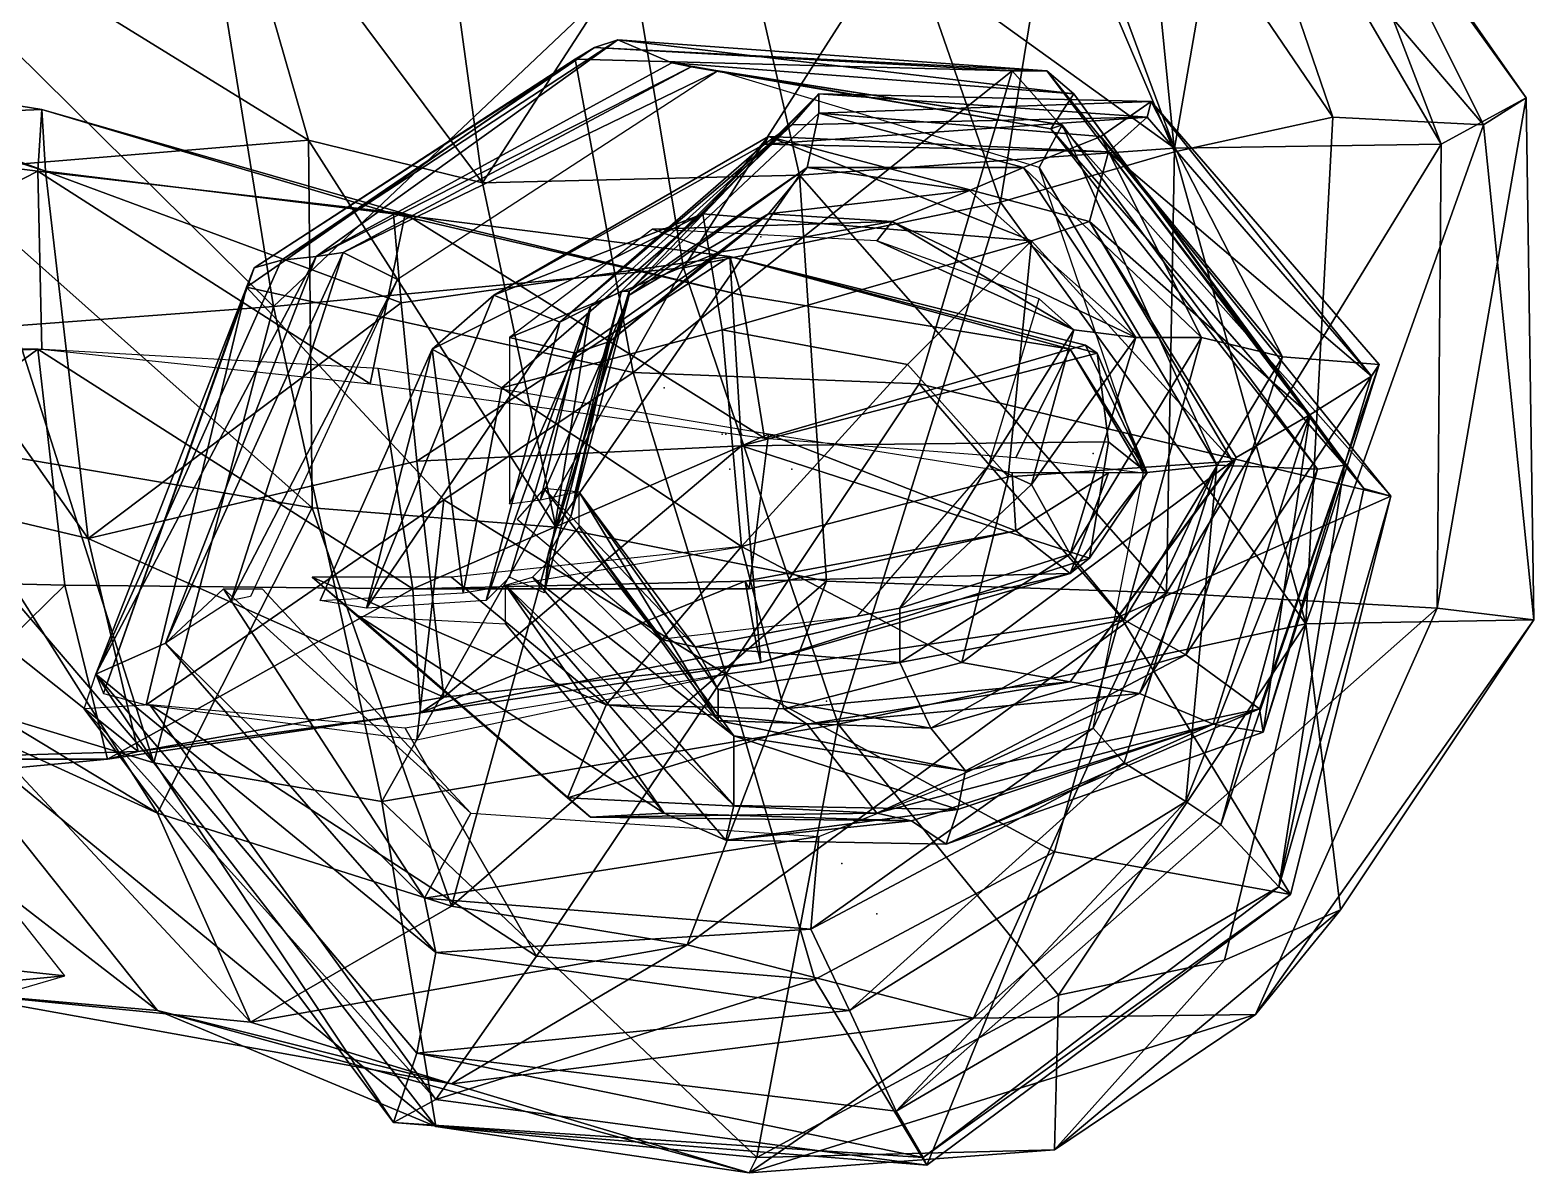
# Model space of a CAD drawing. Extents: x 4.9 to 9.1, y -6.1 to 13.5.
# Drawn here: x 7.938 to 8.587, y 9.455 to 9.948 of the extents above; entities that cross this region are included whole.
import ezdxf

# ---------------------------------------------------------------- set-up
doc = ezdxf.new("R2010")
doc.units = 0
doc.layers.get('0').update_dxf_attribs({"linetype": 'CONTINUOUS'})

msp = doc.modelspace()

# ---------------------------------------------------------------- linework, layer by layer
at = {"color": 0}
for p in [(8.25344, 9.85862, -2.50333), (8.21178, 9.79362, -1.12), (8.21178, 9.79362, -1.12), (8.23678, 9.77362, -3.86167), (8.23678, 9.77362, -3.86167), (8.23844, 9.77362, -4.085), (8.24511, 9.77362, -3.84667), (8.24511, 9.77362, -3.84667), (8.39678, 9.76528, -4.085), (8.24011, 9.75862, -2.51167), (8.24011, 9.75862, -2.51167), (8.26678, 9.75862, -2.49667), (8.26678, 9.75862, -2.49667), (8.28178, 9.65862, -2.48833), (8.28844, 9.58862, -2.49333), (8.30344, 9.56695, -1.31667)]:
    msp.add_point(p, dxfattribs=at)
for points in [[(8.23511, 10.03862, -0.75667), (8.43178, 9.89695, -0.81), (8.37511, 10.05028, -0.88333)], [(8.45844, 10.05028, -0.99667), (8.37511, 10.05028, -0.88333), (8.43178, 9.89695, -0.81)], [(8.43178, 9.89695, -0.81), (8.54678, 9.89862, -0.92333), (8.45844, 10.05028, -0.99667)], [(8.48844, 10.05028, -1.04667), (8.45844, 10.05028, -0.99667), (8.54678, 9.89862, -0.92333)], [(8.54678, 9.89862, -0.92333), (8.58344, 9.91862, -1.025), (8.48844, 10.05028, -1.04667)], [(8.49844, 10.04028, -1.14667), (8.48844, 10.05028, -1.04667), (8.58344, 9.91862, -1.025)], [(8.02011, 10.03362, -0.51667), (8.13344, 9.88195, -0.625), (8.11178, 10.04028, -0.64167)], [(8.23511, 10.03862, -0.75667), (8.11178, 10.04028, -0.64167), (8.13344, 9.88195, -0.625)], [(8.13344, 9.88195, -0.625), (8.27011, 9.88528, -0.71), (8.23511, 10.03862, -0.75667)], [(8.43178, 9.89695, -0.81), (8.23511, 10.03862, -0.75667), (8.27011, 9.88528, -0.71)], [(8.45844, 10.03195, -1.22667), (8.49844, 10.04028, -1.14667), (8.56511, 9.90695, -1.18)], [(8.58344, 9.91862, -1.025), (8.56511, 9.90695, -1.18), (8.49844, 10.04028, -1.14667)], [(7.86678, 10.01862, -0.39667), (8.05844, 9.90028, -0.495), (8.02011, 10.03362, -0.51667)], [(8.13344, 9.88195, -0.625), (8.02011, 10.03362, -0.51667), (8.05844, 9.90028, -0.495)], [(8.41844, 10.03028, -1.26), (8.43178, 9.89528, -1.31333), (8.38011, 10.01695, -1.29167)], [(8.41844, 10.03028, -1.26), (8.45844, 10.03195, -1.22667), (8.50011, 9.91028, -1.265)], [(8.41844, 10.03028, -1.26), (8.50011, 9.91028, -1.265), (8.43178, 9.89528, -1.31333)], [(8.56511, 9.90695, -1.18), (8.50011, 9.91028, -1.265), (8.45844, 10.03195, -1.22667)], [(8.05844, 9.90028, -0.495), (7.86678, 10.01862, -0.39667), (7.89678, 9.88695, -0.365)], [(8.38011, 10.01695, -1.29167), (8.35678, 9.87362, -1.36833), (8.31511, 9.99362, -1.32833)], [(8.35678, 9.87362, -1.36833), (8.38011, 10.01695, -1.29167), (8.43178, 9.89528, -1.31333)], [(8.31511, 9.99362, -1.32833), (8.22011, 9.84528, -1.39167), (8.19844, 9.97528, -1.40667)], [(8.22011, 9.84528, -1.39167), (8.31511, 9.99362, -1.32833), (8.35678, 9.87362, -1.36833)], [(8.19844, 9.97528, -1.40667), (8.04344, 9.82862, -1.35167), (8.02344, 9.95195, -1.365)], [(8.04344, 9.82862, -1.35167), (8.19844, 9.97528, -1.40667), (8.22011, 9.84528, -1.39167)], [(8.04344, 9.82862, -1.35167), (7.93178, 9.82028, -1.24333), (7.91844, 9.95195, -1.255)], [(7.91844, 9.95195, -1.255), (8.02344, 9.95195, -1.365), (8.04344, 9.82862, -1.35167)], [(8.17344, 9.93528, -1.45667), (8.18178, 9.94028, -1.65667), (8.03511, 9.84528, -1.59667)], [(8.04678, 9.84862, -1.80667), (8.03511, 9.84528, -1.59667), (8.18178, 9.94028, -1.65667)], [(8.18178, 9.94028, -1.65667), (8.19178, 9.94362, -1.83667), (8.04678, 9.84862, -1.80667)], [(8.06178, 9.85028, -2.055), (8.04678, 9.84862, -1.80667), (8.19178, 9.94362, -1.83667)], [(8.19178, 9.94362, -1.83667), (8.21511, 9.93362, -2.05333), (8.06178, 9.85028, -2.055)], [(8.18178, 9.94028, -1.65667), (8.17344, 9.93528, -1.45667), (8.36178, 9.93028, -1.46833)], [(8.19178, 9.94362, -1.83667), (8.18178, 9.94028, -1.65667), (8.37678, 9.93028, -1.65167)], [(8.36178, 9.93028, -1.46833), (8.37678, 9.93028, -1.65167), (8.18178, 9.94028, -1.65667)], [(8.37678, 9.93028, -1.65167), (8.38844, 9.92028, -1.83333), (8.19178, 9.94362, -1.83667)], [(8.21511, 9.93362, -2.05333), (8.19178, 9.94362, -1.83667), (8.38844, 9.92028, -1.83333)], [(7.94344, 9.91362, -4.04333), (7.81844, 9.93362, -4.07833), (7.78178, 9.90695, -4.01667)], [(7.81844, 9.93362, -4.07833), (7.94344, 9.91362, -4.04333), (7.94511, 9.88695, -4.09167)], [(7.94511, 9.88695, -4.09167), (7.82511, 9.92528, -4.11667), (7.81844, 9.93362, -4.07833)], [(8.19844, 9.80028, -1.525), (8.17344, 9.93528, -1.45667), (8.03178, 9.83695, -1.37833)], [(8.03511, 9.84528, -1.59667), (8.03178, 9.83695, -1.37833), (8.17344, 9.93528, -1.45667)], [(8.22344, 9.93195, -2.255), (8.06178, 9.85028, -2.055), (8.21511, 9.93362, -2.05333)], [(8.19844, 9.80028, -1.525), (8.36178, 9.93028, -1.46833), (8.17344, 9.93528, -1.45667)], [(8.38844, 9.92028, -1.83333), (8.37844, 9.90528, -2.00667), (8.21511, 9.93362, -2.05333)], [(8.22344, 9.93195, -2.255), (8.21511, 9.93362, -2.05333), (8.37844, 9.90528, -2.00667)], [(8.06178, 9.85028, -2.055), (8.22344, 9.93195, -2.255), (8.07344, 9.85195, -2.25667)], [(8.23511, 9.93028, -2.50333), (8.07344, 9.85195, -2.25667), (8.22344, 9.93195, -2.255)], [(8.07344, 9.85195, -2.25667), (8.23511, 9.93028, -2.50333), (8.09678, 9.84028, -2.47)], [(8.36178, 9.93028, -1.46833), (8.19844, 9.80028, -1.525), (8.32178, 9.79528, -1.53)], [(8.37844, 9.90528, -2.00667), (8.38344, 9.90695, -2.18167), (8.22344, 9.93195, -2.255)], [(8.23511, 9.93028, -2.50333), (8.22344, 9.93195, -2.255), (8.38344, 9.90695, -2.18167)], [(8.38344, 9.90695, -2.18167), (8.37344, 9.88862, -2.28333), (8.23511, 9.93028, -2.50333)], [(8.32178, 9.79528, -1.53), (8.52511, 9.74695, -1.39667), (8.36178, 9.93028, -1.46833)], [(8.37678, 9.93028, -1.65167), (8.36178, 9.93028, -1.46833), (8.52511, 9.74695, -1.39667)], [(8.52511, 9.74695, -1.39667), (8.51344, 9.75028, -1.63), (8.37678, 9.93028, -1.65167)], [(8.38844, 9.92028, -1.83333), (8.37678, 9.93028, -1.65167), (8.51344, 9.75028, -1.63)], [(7.82511, 9.92528, -4.11667), (7.94511, 9.88695, -4.09167), (7.96344, 9.72862, -4.105)], [(7.96344, 9.72862, -4.105), (7.83011, 9.76028, -4.14), (7.82511, 9.92528, -4.11667)], [(8.26678, 9.90695, -2.92667), (8.27844, 9.92028, -3.08333), (8.19344, 9.83528, -3.09667)], [(8.19678, 9.83528, -3.25), (8.19344, 9.83528, -3.09667), (8.27844, 9.92028, -3.08333)], [(8.27844, 9.92028, -3.08333), (8.27844, 9.91195, -3.255), (8.19678, 9.83528, -3.25)], [(8.27844, 9.92028, -3.08333), (8.26678, 9.90695, -2.92667), (8.42011, 9.91028, -2.92667)], [(8.42011, 9.91028, -2.92667), (8.42178, 9.91695, -3.09167), (8.27844, 9.92028, -3.08333)], [(8.27844, 9.91195, -3.255), (8.27844, 9.92028, -3.08333), (8.42178, 9.91695, -3.09167)], [(8.37844, 9.90528, -2.00667), (8.38844, 9.92028, -1.83333), (8.50511, 9.76028, -1.78333)], [(8.51344, 9.75028, -1.63), (8.50511, 9.76028, -1.78333), (8.38844, 9.92028, -1.83333)], [(7.78178, 9.90695, -4.01667), (7.94178, 9.88695, -3.96333), (7.94344, 9.91362, -4.04333)], [(8.10011, 9.86862, -3.885), (7.94344, 9.91362, -4.04333), (7.94178, 9.88695, -3.96333)], [(7.94344, 9.91362, -4.04333), (8.10011, 9.86862, -3.885), (8.09511, 9.86862, -4.005)], [(8.09511, 9.86862, -4.005), (7.94511, 9.88695, -4.09167), (7.94344, 9.91362, -4.04333)], [(8.42178, 9.91695, -3.09167), (8.40011, 9.90195, -3.25333), (8.27844, 9.91195, -3.255)], [(8.42178, 9.91695, -3.09167), (8.47844, 9.80695, -3.27333), (8.40011, 9.90195, -3.25333)], [(8.42178, 9.91695, -3.09167), (8.42011, 9.91028, -2.92667), (8.51678, 9.79862, -2.90667)], [(8.51678, 9.79862, -2.90667), (8.52011, 9.80362, -3.09833), (8.42178, 9.91695, -3.09167)], [(8.47844, 9.80695, -3.27333), (8.42178, 9.91695, -3.09167), (8.52011, 9.80362, -3.09833)], [(8.58344, 9.91862, -1.025), (8.54678, 9.89862, -0.92333), (8.54511, 9.69862, -0.94333)], [(8.54511, 9.69862, -0.94333), (8.58678, 9.69362, -1.06167), (8.58344, 9.91862, -1.025)], [(8.56511, 9.90695, -1.18), (8.58344, 9.91862, -1.025), (8.58678, 9.69362, -1.06167)], [(7.94178, 9.88695, -3.96333), (7.78178, 9.90695, -4.01667), (7.78178, 9.80528, -4.02333)], [(8.26678, 9.90695, -2.92667), (8.16678, 9.82195, -2.755), (8.25511, 9.89862, -2.76)], [(8.16678, 9.82195, -2.755), (8.26678, 9.90695, -2.92667), (8.18011, 9.82862, -2.92167)], [(8.19344, 9.83528, -3.09667), (8.18011, 9.82862, -2.92167), (8.26678, 9.90695, -2.92667)], [(8.27344, 9.88862, -3.425), (8.19678, 9.83528, -3.25), (8.27844, 9.91195, -3.255)], [(8.42011, 9.91028, -2.92667), (8.25511, 9.89862, -2.76), (8.40344, 9.89528, -2.76)], [(8.25511, 9.89862, -2.76), (8.42011, 9.91028, -2.92667), (8.26678, 9.90695, -2.92667)], [(8.27844, 9.91195, -3.255), (8.36678, 9.88862, -3.42833), (8.27344, 9.88862, -3.425)], [(8.36678, 9.88862, -3.42833), (8.27844, 9.91195, -3.255), (8.40011, 9.90195, -3.25333)], [(8.37344, 9.88862, -2.28333), (8.38344, 9.90695, -2.18167), (8.45011, 9.76028, -2.145)], [(8.38344, 9.90695, -2.18167), (8.37844, 9.90528, -2.00667), (8.49344, 9.75862, -1.98)], [(8.49344, 9.75862, -1.98), (8.45011, 9.76028, -2.145), (8.38344, 9.90695, -2.18167)], [(8.40344, 9.89528, -2.76), (8.51678, 9.79862, -2.90667), (8.42011, 9.91028, -2.92667)], [(8.48844, 9.69195, -1.28167), (8.43178, 9.89528, -1.31333), (8.50011, 9.91028, -1.265)], [(8.50011, 9.91028, -1.265), (8.56511, 9.90695, -1.18), (8.48844, 9.69195, -1.28167)], [(8.58678, 9.69362, -1.06167), (8.48844, 9.69195, -1.28167), (8.56511, 9.90695, -1.18)], [(7.89678, 9.88695, -0.365), (8.06011, 9.74195, -0.49167), (8.05844, 9.90028, -0.495)], [(8.16511, 9.73362, -0.60833), (8.05844, 9.90028, -0.495), (8.06011, 9.74195, -0.49167)], [(8.05844, 9.90028, -0.495), (8.16511, 9.73362, -0.60833), (8.13344, 9.88195, -0.625)], [(8.22844, 9.86862, -2.41167), (8.25678, 9.90195, -2.59333), (8.13844, 9.83362, -2.57167)], [(8.25511, 9.89862, -2.76), (8.13844, 9.83362, -2.57167), (8.25678, 9.90195, -2.59333)], [(8.25678, 9.90195, -2.59333), (8.22844, 9.86862, -2.41167), (8.37011, 9.85695, -2.40333)], [(8.25678, 9.90195, -2.59333), (8.40344, 9.89528, -2.76), (8.25511, 9.89862, -2.76)], [(8.37011, 9.85695, -2.40333), (8.39511, 9.86528, -2.595), (8.25678, 9.90195, -2.59333)], [(8.40344, 9.89528, -2.76), (8.25678, 9.90195, -2.59333), (8.39511, 9.86528, -2.595)], [(8.40011, 9.90195, -3.25333), (8.44344, 9.81528, -3.43333), (8.36678, 9.88862, -3.42833)], [(8.50511, 9.76028, -1.78333), (8.49344, 9.75862, -1.98), (8.37844, 9.90528, -2.00667)], [(8.44344, 9.81528, -3.43333), (8.40011, 9.90195, -3.25333), (8.47844, 9.80695, -3.27333)], [(8.13844, 9.83362, -2.57167), (8.25511, 9.89862, -2.76), (8.16678, 9.82195, -2.755)], [(8.27011, 9.88528, -0.71), (8.42844, 9.70528, -0.79), (8.43178, 9.89695, -0.81)], [(8.43178, 9.89528, -1.31333), (8.48844, 9.69195, -1.28167), (8.35678, 9.87362, -1.36833)], [(8.39511, 9.86528, -2.595), (8.49011, 9.78195, -2.75), (8.40344, 9.89528, -2.76)], [(8.51678, 9.79862, -2.90667), (8.40344, 9.89528, -2.76), (8.49011, 9.78195, -2.75)], [(8.54678, 9.89862, -0.92333), (8.43178, 9.89695, -0.81), (8.42844, 9.70528, -0.79)], [(8.42844, 9.70528, -0.79), (8.54511, 9.69862, -0.94333), (8.54678, 9.89862, -0.92333)], [(8.19678, 9.83528, -3.25), (8.27344, 9.88862, -3.425), (8.19678, 9.83362, -3.40833)], [(8.25678, 9.86862, -3.57167), (8.19678, 9.83362, -3.40833), (8.27344, 9.88862, -3.425)], [(8.27344, 9.88862, -3.425), (8.34344, 9.87862, -3.57), (8.25678, 9.86862, -3.57167)], [(8.34344, 9.87862, -3.57), (8.27344, 9.88862, -3.425), (8.36678, 9.88862, -3.42833)], [(8.36678, 9.88862, -3.42833), (8.41511, 9.81528, -3.56667), (8.34344, 9.87862, -3.57)], [(8.41511, 9.81528, -3.56667), (8.36678, 9.88862, -3.42833), (8.44344, 9.81528, -3.43333)], [(8.45011, 9.76028, -2.145), (8.41844, 9.75695, -2.21333), (8.37344, 9.88862, -2.28333)], [(7.78178, 9.80528, -4.02333), (7.94344, 9.81028, -3.92333), (7.94178, 9.88695, -3.96333)], [(8.06011, 9.74195, -0.49167), (7.89678, 9.88695, -0.365), (7.89178, 9.77028, -0.36833)], [(7.94178, 9.88695, -3.96333), (8.08511, 9.79528, -3.81), (8.10011, 9.86862, -3.885)], [(8.08511, 9.79528, -3.81), (7.94178, 9.88695, -3.96333), (7.94344, 9.81028, -3.92333)], [(7.94511, 9.88695, -4.09167), (8.09511, 9.86862, -4.005), (8.09844, 9.83028, -4.07)], [(8.09844, 9.83028, -4.07), (7.96344, 9.72862, -4.105), (7.94511, 9.88695, -4.09167)], [(8.27011, 9.88528, -0.71), (8.13344, 9.88195, -0.625), (8.16511, 9.73362, -0.60833)], [(8.16511, 9.73362, -0.60833), (8.28178, 9.71028, -0.68667), (8.27011, 9.88528, -0.71)], [(8.42844, 9.70528, -0.79), (8.27011, 9.88528, -0.71), (8.28178, 9.71028, -0.68667)], [(8.31011, 9.86528, -3.72333), (8.25678, 9.86862, -3.57167), (8.34344, 9.87862, -3.57)], [(8.31011, 9.86528, -3.72333), (8.34344, 9.87862, -3.57), (8.41511, 9.81528, -3.56667)], [(8.25511, 9.77195, -3.71), (8.10011, 9.86862, -3.885), (8.08511, 9.79528, -3.81)], [(8.09511, 9.86862, -4.005), (8.24511, 9.83362, -3.84667), (8.24011, 9.85028, -3.975)], [(8.24011, 9.85028, -3.975), (8.09844, 9.83028, -4.07), (8.09511, 9.86862, -4.005)], [(8.24511, 9.83362, -3.84667), (8.09511, 9.86862, -4.005), (8.10011, 9.86862, -3.885)], [(8.10011, 9.86862, -3.885), (8.25511, 9.77195, -3.71), (8.24511, 9.83362, -3.84667)], [(8.14178, 9.79362, -2.33167), (8.22844, 9.86862, -2.41167), (8.11178, 9.81028, -2.42333)], [(8.13844, 9.83362, -2.57167), (8.11178, 9.81028, -2.42333), (8.22844, 9.86862, -2.41167)], [(8.22844, 9.86862, -2.41167), (8.14178, 9.79362, -2.33167), (8.23678, 9.81862, -2.32167)], [(8.19678, 9.83362, -3.40833), (8.25678, 9.86862, -3.57167), (8.18844, 9.81362, -3.57667)], [(8.23511, 9.85195, -3.71333), (8.18844, 9.81362, -3.57667), (8.25678, 9.86862, -3.57167)], [(8.35678, 9.87362, -1.36833), (8.28678, 9.64862, -1.37), (8.22011, 9.84528, -1.39167)], [(8.23678, 9.81862, -2.32167), (8.37011, 9.85695, -2.40333), (8.22844, 9.86862, -2.41167)], [(8.25678, 9.86862, -3.57167), (8.31011, 9.86528, -3.72333), (8.23511, 9.85195, -3.71333)], [(8.28678, 9.64862, -1.37), (8.35678, 9.87362, -1.36833), (8.48844, 9.69195, -1.28167)], [(8.23511, 9.85195, -3.71333), (8.20678, 9.86195, -3.83333), (8.14511, 9.81528, -3.80167)], [(8.20678, 9.86195, -3.83333), (8.23511, 9.85195, -3.71333), (8.31011, 9.86528, -3.72333)], [(8.31011, 9.86528, -3.72333), (8.30344, 9.85695, -3.82333), (8.20678, 9.86195, -3.83333)], [(8.30344, 9.85695, -3.82333), (8.31011, 9.86528, -3.72333), (8.38844, 9.81862, -3.72833)], [(8.41511, 9.81528, -3.56667), (8.38844, 9.81862, -3.72833), (8.31011, 9.86528, -3.72333)], [(8.39511, 9.86528, -2.595), (8.37011, 9.85695, -2.40333), (8.45678, 9.76195, -2.41833)], [(8.45678, 9.76195, -2.41833), (8.45844, 9.76362, -2.55667), (8.39511, 9.86528, -2.595)], [(8.49011, 9.78195, -2.75), (8.39511, 9.86528, -2.595), (8.45844, 9.76362, -2.55667)], [(8.37011, 9.85695, -2.40333), (8.23678, 9.81862, -2.32167), (8.31678, 9.80362, -2.29833)], [(8.38844, 9.81862, -3.72833), (8.37344, 9.83195, -3.79833), (8.30344, 9.85695, -3.82333)], [(8.37011, 9.85695, -2.40333), (8.31678, 9.80362, -2.29833), (8.36011, 9.75528, -2.29167)], [(8.36011, 9.75528, -2.29167), (8.45678, 9.76195, -2.41833), (8.37011, 9.85695, -2.40333)], [(8.06178, 9.85028, -2.055), (7.96678, 9.67028, -1.74167), (8.04678, 9.84862, -1.80667)], [(7.96678, 9.67028, -1.74167), (8.06178, 9.85028, -2.055), (7.99678, 9.68362, -1.99667)], [(8.03511, 9.84528, -1.59667), (8.04678, 9.84862, -1.80667), (7.96678, 9.67028, -1.74167)], [(8.07344, 9.85195, -2.25667), (7.99678, 9.68362, -1.99667), (8.06178, 9.85028, -2.055)], [(7.99678, 9.68362, -1.99667), (8.07344, 9.85195, -2.25667), (8.02511, 9.70195, -2.21)], [(8.09678, 9.84028, -2.47), (8.02511, 9.70195, -2.21), (8.07344, 9.85195, -2.25667)], [(8.09844, 9.83028, -4.07), (8.24011, 9.85028, -3.975), (8.24011, 9.85028, -4.075)], [(8.24011, 9.85028, -4.075), (8.10511, 9.76195, -4.095), (8.09844, 9.83028, -4.07)], [(8.10511, 9.76195, -4.095), (8.24011, 9.85028, -4.075), (8.24511, 9.76862, -4.125)], [(8.14511, 9.81528, -3.80167), (8.17344, 9.80862, -3.69167), (8.23511, 9.85195, -3.71333)], [(8.18844, 9.81362, -3.57667), (8.23511, 9.85195, -3.71333), (8.17344, 9.80862, -3.69167)], [(8.24011, 9.85028, -3.975), (8.38678, 9.81028, -3.82333), (8.39344, 9.81195, -3.97667)], [(8.24011, 9.85028, -4.075), (8.39344, 9.81195, -3.97667), (8.39844, 9.80862, -4.06833)], [(8.39844, 9.80862, -4.06833), (8.24511, 9.76862, -4.125), (8.24011, 9.85028, -4.075)], [(8.39344, 9.81195, -3.97667), (8.24011, 9.85028, -4.075), (8.24011, 9.85028, -3.975)], [(8.38678, 9.81028, -3.82333), (8.24011, 9.85028, -3.975), (8.24511, 9.83362, -3.84667)], [(7.96678, 9.67028, -1.74167), (7.97011, 9.66195, -1.50167), (8.03511, 9.84528, -1.59667)], [(8.03178, 9.83695, -1.37833), (8.03511, 9.84528, -1.59667), (7.97011, 9.66195, -1.50167)], [(8.22011, 9.84528, -1.39167), (8.09011, 9.61528, -1.305), (8.04344, 9.82862, -1.35167)], [(8.09011, 9.61528, -1.305), (8.22011, 9.84528, -1.39167), (8.28678, 9.64862, -1.37)], [(7.97011, 9.66195, -1.50167), (7.98844, 9.65695, -1.29), (8.03178, 9.83695, -1.37833)], [(8.11678, 9.74528, -1.47833), (8.03178, 9.83695, -1.37833), (7.98844, 9.65695, -1.29)], [(8.02511, 9.70195, -2.21), (8.09678, 9.84028, -2.47), (8.03344, 9.70362, -2.41333)], [(8.03178, 9.83695, -1.37833), (8.11678, 9.74528, -1.47833), (8.19844, 9.80028, -1.525)], [(8.18011, 9.82862, -2.92167), (8.19344, 9.83528, -3.09667), (8.16011, 9.70528, -3.08667)], [(8.16178, 9.72195, -3.24833), (8.16011, 9.70528, -3.08667), (8.19344, 9.83528, -3.09667)], [(8.19344, 9.83528, -3.09667), (8.19678, 9.83528, -3.25), (8.16178, 9.72195, -3.24833)], [(8.19678, 9.83362, -3.40833), (8.16178, 9.72195, -3.24833), (8.19678, 9.83528, -3.25)], [(7.96344, 9.72862, -4.105), (8.09844, 9.83028, -4.07), (8.10511, 9.76195, -4.095)], [(8.11178, 9.81028, -2.42333), (8.13844, 9.83362, -2.57167), (8.08344, 9.69862, -2.57)], [(8.16678, 9.82195, -2.755), (8.08344, 9.69862, -2.57), (8.13844, 9.83362, -2.57167)], [(8.16178, 9.72195, -3.24833), (8.19678, 9.83362, -3.40833), (8.17178, 9.73862, -3.4)], [(8.18844, 9.81362, -3.57667), (8.17178, 9.73862, -3.4), (8.19678, 9.83362, -3.40833)], [(8.38678, 9.81028, -3.82333), (8.24511, 9.83362, -3.84667), (8.25511, 9.77195, -3.71)], [(8.38844, 9.81862, -3.72833), (8.35178, 9.76028, -3.845), (8.37344, 9.83195, -3.79833)], [(7.99178, 9.63195, -1.19667), (7.88178, 9.66528, -1.05167), (7.82344, 9.82862, -1.105)], [(7.82344, 9.82862, -1.105), (7.93178, 9.82028, -1.24333), (7.99178, 9.63195, -1.19667)], [(8.04344, 9.82862, -1.35167), (7.99178, 9.63195, -1.19667), (7.93178, 9.82028, -1.24333)], [(7.99178, 9.63195, -1.19667), (8.04344, 9.82862, -1.35167), (8.09011, 9.61528, -1.305)], [(8.18011, 9.82862, -2.92167), (8.13511, 9.70195, -2.75333), (8.16678, 9.82195, -2.755)], [(8.13511, 9.70195, -2.75333), (8.18011, 9.82862, -2.92167), (8.14511, 9.71195, -2.91167)], [(8.16011, 9.70528, -3.08667), (8.14511, 9.71195, -2.91167), (8.18011, 9.82862, -2.92167)], [(8.08344, 9.69862, -2.57), (8.16678, 9.82195, -2.755), (8.13511, 9.70195, -2.75333)], [(8.24511, 9.72528, -2.27667), (8.23678, 9.81862, -2.32167), (8.14178, 9.79362, -2.33167)], [(8.24511, 9.72528, -2.27667), (8.31678, 9.80362, -2.29833), (8.23678, 9.81862, -2.32167)], [(8.35178, 9.76028, -3.845), (8.38844, 9.81862, -3.72833), (8.37011, 9.75195, -3.74167)], [(8.41511, 9.81528, -3.56667), (8.37011, 9.75195, -3.74167), (8.38844, 9.81862, -3.72833)], [(7.94178, 9.81028, -3.92167), (7.78678, 9.81028, -4.02167), (7.80844, 9.71195, -4.05167)], [(7.80844, 9.71195, -4.05167), (7.95344, 9.70862, -3.96333), (7.94178, 9.81028, -3.92167)], [(7.94178, 9.81028, -3.92167), (8.10344, 9.70695, -3.87833), (8.08844, 9.80195, -3.81667)], [(8.10344, 9.70695, -3.87833), (7.94178, 9.81028, -3.92167), (7.95344, 9.70862, -3.96333)], [(8.12511, 9.70528, -2.33667), (8.11178, 9.81028, -2.42333), (8.06344, 9.70195, -2.42)], [(8.08344, 9.69862, -2.57), (8.06344, 9.70195, -2.42), (8.11178, 9.81028, -2.42333)], [(8.11178, 9.81028, -2.42333), (8.12511, 9.70528, -2.33667), (8.14178, 9.79362, -2.33167)], [(8.17344, 9.80862, -3.69167), (8.14511, 9.81528, -3.80167), (8.14511, 9.74362, -3.75833)], [(8.15844, 9.74528, -3.68833), (8.17344, 9.74862, -3.555), (8.18844, 9.81362, -3.57667)], [(8.18844, 9.81362, -3.57667), (8.17344, 9.80862, -3.69167), (8.15844, 9.74528, -3.68833)], [(8.17178, 9.73862, -3.4), (8.18844, 9.81362, -3.57667), (8.17344, 9.74862, -3.555)], [(8.25511, 9.77195, -3.71), (8.36344, 9.76362, -3.74), (8.38678, 9.81028, -3.82333)], [(8.41844, 9.75695, -4.05333), (8.38678, 9.81028, -3.82333), (8.36344, 9.76362, -3.74)], [(8.37011, 9.75195, -3.74167), (8.41511, 9.81528, -3.56667), (8.38678, 9.72195, -3.57833)], [(8.38678, 9.72195, -3.57833), (8.44344, 9.81528, -3.43333), (8.41011, 9.69362, -3.43167)], [(8.44344, 9.81528, -3.43333), (8.38678, 9.72195, -3.57833), (8.41511, 9.81528, -3.56667)], [(8.42011, 9.75695, -3.98833), (8.39344, 9.81195, -3.97667), (8.38678, 9.81028, -3.82333)], [(8.38678, 9.81028, -3.82333), (8.41844, 9.75695, -4.05333), (8.42011, 9.75695, -3.98833)], [(8.42011, 9.75695, -3.98833), (8.39844, 9.80862, -4.06833), (8.39344, 9.81195, -3.97667)], [(8.47844, 9.80695, -3.27333), (8.41011, 9.69362, -3.43167), (8.44344, 9.81528, -3.43333)], [(8.14511, 9.74362, -3.75833), (8.15844, 9.74528, -3.68833), (8.17344, 9.80862, -3.69167)], [(8.24511, 9.76862, -4.125), (8.39844, 9.80862, -4.06833), (8.40344, 9.77028, -4.09)], [(8.24511, 9.72528, -2.27667), (8.36011, 9.75528, -2.29167), (8.31678, 9.80362, -2.29833)], [(8.42011, 9.75695, -3.98833), (8.40344, 9.77028, -4.09), (8.39844, 9.80862, -4.06833)], [(8.41011, 9.69362, -3.43167), (8.47844, 9.80695, -3.27333), (8.43678, 9.67862, -3.27667)], [(8.52011, 9.80362, -3.09833), (8.43678, 9.67862, -3.27667), (8.47844, 9.80695, -3.27333)], [(8.43678, 9.67862, -3.27667), (8.52011, 9.80362, -3.09833), (8.46844, 9.65528, -3.09)], [(8.47011, 9.64528, -2.89833), (8.46844, 9.65528, -3.09), (8.52011, 9.80362, -3.09833)], [(8.52011, 9.80362, -3.09833), (8.51678, 9.79862, -2.90667), (8.47011, 9.64528, -2.89833)], [(8.25678, 9.77362, -3.71167), (8.08844, 9.80195, -3.81667), (8.10344, 9.70695, -3.87833)], [(8.23844, 9.67028, -1.51333), (8.19844, 9.80028, -1.525), (8.11678, 9.74528, -1.47833)], [(8.23844, 9.67028, -1.51333), (8.32178, 9.79528, -1.53), (8.19844, 9.80028, -1.525)], [(8.49011, 9.78195, -2.75), (8.47011, 9.64528, -2.89833), (8.51678, 9.79862, -2.90667)], [(8.24511, 9.72528, -2.27667), (8.14178, 9.79362, -2.33167), (8.12511, 9.70528, -2.33667)], [(8.23844, 9.67028, -1.51333), (8.40844, 9.69528, -1.485), (8.32178, 9.79528, -1.53)], [(8.52511, 9.74695, -1.39667), (8.32178, 9.79528, -1.53), (8.40844, 9.69528, -1.485)], [(8.49011, 9.78195, -2.75), (8.45844, 9.76362, -2.55667), (8.41678, 9.66195, -2.56333)], [(8.41678, 9.66195, -2.56333), (8.44844, 9.64862, -2.73167), (8.49011, 9.78195, -2.75)], [(8.47011, 9.64528, -2.89833), (8.49011, 9.78195, -2.75), (8.44844, 9.64862, -2.73167)], [(8.10344, 9.70695, -3.87833), (8.24844, 9.70695, -3.85667), (8.25678, 9.77362, -3.71167)], [(8.36344, 9.73195, -3.84833), (8.25678, 9.77362, -3.71167), (8.24844, 9.70695, -3.85667)], [(8.25678, 9.77362, -3.71167), (8.36344, 9.73195, -3.84833), (8.36178, 9.75695, -3.74667)], [(7.99344, 9.61028, -0.54), (7.89178, 9.77028, -0.36833), (7.83344, 9.70695, -0.44167)], [(7.89178, 9.77028, -0.36833), (7.99344, 9.61028, -0.54), (8.06011, 9.74195, -0.49167)], [(8.24511, 9.76862, -4.125), (8.11678, 9.66028, -4.08833), (8.10511, 9.76195, -4.095)], [(8.11678, 9.66028, -4.08833), (8.24511, 9.76862, -4.125), (8.25344, 9.67528, -4.085)], [(8.24511, 9.76862, -4.125), (8.40344, 9.77028, -4.09), (8.39511, 9.72028, -4.06833)], [(8.39511, 9.72028, -4.06833), (8.25344, 9.67528, -4.085), (8.24511, 9.76862, -4.125)], [(8.42011, 9.75695, -3.98833), (8.39511, 9.72028, -4.06833), (8.40344, 9.77028, -4.09)], [(7.83011, 9.76028, -4.14), (7.96344, 9.72862, -4.105), (7.98511, 9.63695, -4.11333)], [(7.98511, 9.63695, -4.11333), (7.87344, 9.63362, -4.13), (7.83011, 9.76028, -4.14)], [(7.96344, 9.72862, -4.105), (8.10511, 9.76195, -4.095), (8.11678, 9.66028, -4.08833)], [(8.31344, 9.69862, -3.72833), (8.29511, 9.69528, -3.87), (8.35178, 9.76028, -3.845)], [(8.35178, 9.76028, -3.845), (8.37011, 9.75195, -3.74167), (8.31344, 9.69862, -3.72833)], [(8.45678, 9.76195, -2.41833), (8.36011, 9.75528, -2.29167), (8.34011, 9.67528, -2.31333)], [(8.34011, 9.67528, -2.31333), (8.38678, 9.66695, -2.41333), (8.45678, 9.76195, -2.41833)], [(8.45844, 9.76362, -2.55667), (8.45678, 9.76195, -2.41833), (8.38678, 9.66695, -2.41333)], [(8.38678, 9.66695, -2.41333), (8.41678, 9.66195, -2.56333), (8.45844, 9.76362, -2.55667)], [(8.39678, 9.64695, -2.25167), (8.45011, 9.76028, -2.145), (8.41011, 9.63195, -2.13833)], [(8.45011, 9.76028, -2.145), (8.39678, 9.64695, -2.25167), (8.41844, 9.75695, -2.21333)], [(8.43678, 9.61528, -1.965), (8.41011, 9.63195, -2.13833), (8.45011, 9.76028, -2.145)], [(8.45011, 9.76028, -2.145), (8.49344, 9.75862, -1.98), (8.43678, 9.61528, -1.965)], [(8.45178, 9.60528, -1.76), (8.43678, 9.61528, -1.965), (8.49344, 9.75862, -1.98)], [(8.47678, 9.57862, -1.56167), (8.45178, 9.60528, -1.76), (8.50511, 9.76028, -1.78333)], [(8.49344, 9.75862, -1.98), (8.50511, 9.76028, -1.78333), (8.45178, 9.60528, -1.76)], [(8.50511, 9.76028, -1.78333), (8.51344, 9.75028, -1.63), (8.47678, 9.57862, -1.56167)], [(8.24511, 9.72528, -2.27667), (8.34011, 9.67528, -2.31333), (8.36011, 9.75528, -2.29167)], [(8.38678, 9.72195, -3.57833), (8.31344, 9.69862, -3.72833), (8.37011, 9.75195, -3.74167)], [(8.40344, 9.75695, -3.84), (8.36178, 9.75695, -3.74667), (8.36344, 9.73195, -3.84833)], [(8.40344, 9.75695, -3.84), (8.36344, 9.73195, -3.84833), (8.38678, 9.71362, -3.98833)], [(8.38678, 9.71362, -3.98833), (8.42011, 9.75695, -3.98833), (8.40344, 9.75695, -3.84)], [(8.42011, 9.75695, -3.98833), (8.38678, 9.71362, -3.98833), (8.39511, 9.72028, -4.06833)], [(7.98844, 9.65695, -1.29), (8.10511, 9.64195, -1.43833), (8.11678, 9.74528, -1.47833)], [(8.23844, 9.67028, -1.51333), (8.11678, 9.74528, -1.47833), (8.10511, 9.64195, -1.43833)], [(8.16011, 9.75028, -3.69167), (8.14844, 9.73695, -3.75833), (8.21011, 9.68528, -3.82833)], [(8.17511, 9.74862, -3.555), (8.16011, 9.75028, -3.69167), (8.22511, 9.68195, -3.71333)], [(8.21011, 9.68528, -3.82833), (8.22511, 9.68195, -3.71333), (8.16011, 9.75028, -3.69167)], [(8.17511, 9.74862, -3.555), (8.23511, 9.65028, -3.42333), (8.17511, 9.73362, -3.40667)], [(8.23511, 9.65028, -3.42333), (8.17511, 9.74862, -3.555), (8.23511, 9.66362, -3.57)], [(8.22511, 9.68195, -3.71333), (8.23511, 9.66362, -3.57), (8.17511, 9.74862, -3.555)], [(8.40844, 9.69528, -1.485), (8.48178, 9.57528, -1.34833), (8.52511, 9.74695, -1.39667)], [(8.52511, 9.74695, -1.39667), (8.47678, 9.57862, -1.56167), (8.51344, 9.75028, -1.63)], [(8.47678, 9.57862, -1.56167), (8.52511, 9.74695, -1.39667), (8.48178, 9.57528, -1.34833)], [(8.12011, 9.57028, -0.63667), (8.06011, 9.74195, -0.49167), (7.99344, 9.61028, -0.54)], [(8.06011, 9.74195, -0.49167), (8.12011, 9.57028, -0.63667), (8.16511, 9.73362, -0.60833)], [(8.28178, 9.71028, -0.68667), (8.16511, 9.73362, -0.60833), (8.12011, 9.57028, -0.63667)], [(8.17511, 9.73362, -3.40667), (8.24178, 9.64362, -3.24667), (8.16344, 9.72028, -3.25)], [(8.24178, 9.64362, -3.24667), (8.17511, 9.73362, -3.40667), (8.23511, 9.65028, -3.42333)], [(8.24678, 9.71028, -3.85833), (8.38678, 9.71362, -3.98833), (8.36344, 9.73195, -3.84833)], [(8.36344, 9.73195, -3.84833), (8.24844, 9.70695, -3.85667), (8.24678, 9.71028, -3.85833)], [(8.11678, 9.66028, -4.08833), (7.98511, 9.63695, -4.11333), (7.96344, 9.72862, -4.105)], [(8.24511, 9.72528, -2.27667), (8.12011, 9.71195, -2.33667), (8.18678, 9.65695, -2.31333)], [(8.24511, 9.72528, -2.27667), (8.18678, 9.65695, -2.31333), (8.26344, 9.65528, -2.315)], [(8.24511, 9.72528, -2.27667), (8.26344, 9.65528, -2.315), (8.34011, 9.67528, -2.31333)], [(8.15511, 9.71195, -3.08667), (8.16344, 9.72028, -3.25), (8.24178, 9.64362, -3.24667)], [(8.25344, 9.67528, -4.085), (8.39511, 9.72028, -4.06833), (8.38678, 9.71362, -3.98833)], [(8.41011, 9.69362, -3.43167), (8.31344, 9.67528, -3.58167), (8.38678, 9.72195, -3.57833)], [(8.31344, 9.69862, -3.72833), (8.38678, 9.72195, -3.57833), (8.31344, 9.67528, -3.58167)], [(8.38678, 9.71362, -3.98833), (8.24678, 9.71028, -3.85833), (8.25178, 9.68195, -4)], [(8.38678, 9.71362, -3.98833), (8.25178, 9.68195, -4), (8.25344, 9.67528, -4.085)], [(7.95344, 9.70862, -3.96333), (7.80844, 9.71195, -4.05167), (7.86678, 9.62362, -4.10333)], [(7.83344, 9.70695, -0.44167), (7.91678, 9.64528, -0.625), (7.99344, 9.61028, -0.54)], [(7.86678, 9.62362, -4.10333), (7.97178, 9.63362, -4.07167), (7.95344, 9.70862, -3.96333)], [(8.10344, 9.70695, -3.87833), (7.95344, 9.70862, -3.96333), (7.97178, 9.63362, -4.07167)], [(7.97178, 9.63362, -4.07167), (8.10678, 9.65362, -4.025), (8.10344, 9.70695, -3.87833)], [(7.99678, 9.68362, -1.99667), (8.02178, 9.70695, -2.20667), (8.10844, 9.57362, -2.18833)], [(8.12844, 9.61028, -2.46167), (8.10844, 9.57362, -2.18833), (8.02178, 9.70695, -2.20667)], [(8.02178, 9.70695, -2.20667), (8.03844, 9.70695, -2.41833), (8.12844, 9.61028, -2.46167)], [(8.06011, 9.71195, -2.42), (8.18678, 9.65695, -2.31333), (8.12011, 9.71195, -2.33667)], [(8.18678, 9.65695, -2.31333), (8.06011, 9.71195, -2.42), (8.17011, 9.61695, -2.41667)], [(8.18011, 9.60862, -2.56667), (8.17011, 9.61695, -2.41667), (8.06011, 9.71195, -2.42)], [(8.06011, 9.71195, -2.42), (8.08011, 9.69528, -2.56167), (8.18011, 9.60862, -2.56667)], [(8.10344, 9.70695, -3.87833), (8.24678, 9.71028, -3.85833), (8.24844, 9.70695, -3.85667)], [(8.24678, 9.71028, -3.85833), (8.10344, 9.70695, -3.87833), (8.10678, 9.65362, -4.025)], [(8.10678, 9.65362, -4.025), (8.25178, 9.68195, -4), (8.24678, 9.71028, -3.85833)], [(8.12011, 9.57028, -0.63667), (8.22178, 9.55362, -0.74167), (8.28178, 9.71028, -0.68667)], [(8.14344, 9.70862, -2.91167), (8.15511, 9.71195, -3.08667), (8.24178, 9.61362, -3.08333)], [(8.14344, 9.70862, -2.91167), (8.21178, 9.61028, -2.75), (8.14344, 9.69195, -2.76167)], [(8.21178, 9.61028, -2.75), (8.14344, 9.70862, -2.91167), (8.23844, 9.59862, -2.91)], [(8.24178, 9.61362, -3.08333), (8.23844, 9.59862, -2.91), (8.14344, 9.70862, -2.91167)], [(8.24178, 9.64362, -3.24667), (8.24178, 9.61362, -3.08333), (8.15511, 9.71195, -3.08667)], [(8.42844, 9.70528, -0.79), (8.28178, 9.71028, -0.68667), (8.22178, 9.55362, -0.74167)], [(8.22178, 9.55362, -0.74167), (8.34511, 9.52195, -0.86667), (8.42844, 9.70528, -0.79)], [(8.54511, 9.69862, -0.94333), (8.42844, 9.70528, -0.79), (8.34511, 9.52195, -0.86667)], [(8.21178, 9.61028, -2.75), (8.18011, 9.60862, -2.56667), (8.08011, 9.69528, -2.56167)], [(8.08011, 9.69528, -2.56167), (8.14344, 9.69195, -2.76167), (8.21178, 9.61028, -2.75)], [(8.22511, 9.68195, -3.71333), (8.21011, 9.68528, -3.82833), (8.29511, 9.69528, -3.87)], [(8.31344, 9.67528, -3.58167), (8.22511, 9.68195, -3.71333), (8.31344, 9.69862, -3.72833)], [(8.29511, 9.69528, -3.87), (8.31344, 9.69862, -3.72833), (8.22511, 9.68195, -3.71333)], [(8.23844, 9.67028, -1.51333), (8.38011, 9.59362, -1.45), (8.40844, 9.69528, -1.485)], [(8.31344, 9.67528, -3.58167), (8.41011, 9.69362, -3.43167), (8.32678, 9.64695, -3.42833)], [(8.43678, 9.67862, -3.27667), (8.32678, 9.64695, -3.42833), (8.41011, 9.69362, -3.43167)], [(8.34511, 9.52195, -0.86667), (8.46678, 9.52362, -1.015), (8.54511, 9.69862, -0.94333)], [(8.48178, 9.57528, -1.34833), (8.40844, 9.69528, -1.485), (8.38011, 9.59362, -1.45)], [(8.58678, 9.69362, -1.06167), (8.54511, 9.69862, -0.94333), (8.46678, 9.52362, -1.015)], [(8.46678, 9.52362, -1.015), (8.50344, 9.56862, -1.15333), (8.58678, 9.69362, -1.06167)], [(8.48844, 9.69195, -1.28167), (8.58678, 9.69362, -1.06167), (8.50344, 9.56862, -1.15333)], [(8.48844, 9.69195, -1.28167), (8.38178, 9.53195, -1.25333), (8.28678, 9.64862, -1.37)], [(8.48844, 9.69195, -1.28167), (8.45344, 9.54695, -1.19333), (8.38178, 9.53195, -1.25333)], [(8.48844, 9.69195, -1.28167), (8.50344, 9.56862, -1.15333), (8.45344, 9.54695, -1.19333)], [(7.99344, 9.52528, -0.92667), (7.89844, 9.53362, -0.81833), (7.78844, 9.68362, -0.92833)], [(7.78844, 9.68362, -0.92833), (7.88178, 9.66528, -1.05167), (7.99344, 9.52528, -0.92667)], [(7.96678, 9.67028, -1.74167), (7.99678, 9.68362, -1.99667), (8.11344, 9.55028, -1.96)], [(8.10844, 9.57362, -2.18833), (8.11344, 9.55028, -1.96), (7.99678, 9.68362, -1.99667)], [(8.10678, 9.65362, -4.025), (8.25344, 9.67528, -4.085), (8.25178, 9.68195, -4)], [(8.22511, 9.68195, -3.71333), (8.31344, 9.67528, -3.58167), (8.23511, 9.66362, -3.57)], [(8.25344, 9.67528, -4.085), (8.10678, 9.65362, -4.025), (8.11678, 9.66028, -4.08833)], [(8.32678, 9.64695, -3.42833), (8.23511, 9.66362, -3.57), (8.31344, 9.67528, -3.58167)], [(8.38678, 9.66695, -2.41333), (8.34011, 9.67528, -2.31333), (8.26344, 9.65528, -2.315)], [(8.32678, 9.64695, -3.42833), (8.43678, 9.67862, -3.27667), (8.34178, 9.62862, -3.27)], [(8.46844, 9.65528, -3.09), (8.34178, 9.62862, -3.27), (8.43678, 9.67862, -3.27667)], [(7.96678, 9.67028, -1.74167), (8.09511, 9.47695, -1.47), (7.96178, 9.65528, -1.50167)], [(8.09511, 9.47695, -1.47), (7.96678, 9.67028, -1.74167), (8.10511, 9.50695, -1.71667)], [(8.11344, 9.55028, -1.96), (8.10511, 9.50695, -1.71667), (7.96678, 9.67028, -1.74167)], [(8.23844, 9.67028, -1.51333), (8.10011, 9.64695, -1.43833), (8.15678, 9.54862, -1.39333)], [(8.23844, 9.67028, -1.51333), (8.15678, 9.54862, -1.39333), (8.27678, 9.53862, -1.41833)], [(8.23844, 9.67028, -1.51333), (8.27678, 9.53862, -1.41833), (8.38011, 9.59362, -1.45)], [(8.26344, 9.65528, -2.315), (8.27344, 9.64862, -2.415), (8.38678, 9.66695, -2.41333)], [(8.41678, 9.66195, -2.56333), (8.38678, 9.66695, -2.41333), (8.27344, 9.64862, -2.415)], [(8.11344, 9.47528, -1.06833), (7.99344, 9.52528, -0.92667), (7.88178, 9.66528, -1.05167)], [(7.88178, 9.66528, -1.05167), (7.99178, 9.63195, -1.19667), (8.11344, 9.47528, -1.06833)], [(7.98511, 9.63695, -4.11333), (8.11678, 9.66028, -4.08833), (8.10678, 9.65362, -4.025)], [(8.23511, 9.66362, -3.57), (8.32678, 9.64695, -3.42833), (8.23511, 9.65028, -3.42333)], [(8.27344, 9.64862, -2.415), (8.30344, 9.61028, -2.575), (8.41678, 9.66195, -2.56333)], [(8.44844, 9.64862, -2.73167), (8.41678, 9.66195, -2.56333), (8.30344, 9.61028, -2.575)], [(7.96178, 9.65528, -1.50167), (8.11344, 9.48695, -1.235), (7.99011, 9.65695, -1.28)], [(8.11344, 9.48695, -1.235), (7.96178, 9.65528, -1.50167), (8.09511, 9.47695, -1.47)], [(7.99011, 9.65695, -1.28), (8.15678, 9.54862, -1.39333), (8.10011, 9.64695, -1.43833)], [(8.15678, 9.54862, -1.39333), (7.99011, 9.65695, -1.28), (8.11344, 9.48695, -1.235)], [(8.18678, 9.65695, -2.31333), (8.17011, 9.61695, -2.41667), (8.27344, 9.64862, -2.415)], [(8.27344, 9.64862, -2.415), (8.26344, 9.65528, -2.315), (8.18678, 9.65695, -2.31333)], [(8.46844, 9.65528, -3.09), (8.47011, 9.64528, -2.89833), (8.33344, 9.59695, -2.90833)], [(8.33344, 9.59695, -2.90833), (8.33844, 9.61195, -3.09167), (8.46844, 9.65528, -3.09)], [(8.34178, 9.62862, -3.27), (8.46844, 9.65528, -3.09), (8.33844, 9.61195, -3.09167)], [(8.10678, 9.65362, -4.025), (7.97178, 9.63362, -4.07167), (7.98511, 9.63695, -4.11333)], [(8.28678, 9.64862, -1.37), (8.25178, 9.46195, -1.2), (8.09011, 9.61528, -1.305)], [(8.30344, 9.61028, -2.575), (8.27344, 9.64862, -2.415), (8.17011, 9.61695, -2.41667)], [(8.23511, 9.65028, -3.42333), (8.34178, 9.62862, -3.27), (8.24178, 9.64362, -3.24667)], [(8.34178, 9.62862, -3.27), (8.23511, 9.65028, -3.42333), (8.32678, 9.64695, -3.42833)], [(8.25178, 9.46195, -1.2), (8.28678, 9.64862, -1.37), (8.38178, 9.53195, -1.25333)], [(8.30344, 9.61028, -2.575), (8.31844, 9.60695, -2.74333), (8.44844, 9.64862, -2.73167)], [(8.33344, 9.59695, -2.90833), (8.44844, 9.64862, -2.73167), (8.31844, 9.60695, -2.74333)], [(8.44844, 9.64862, -2.73167), (8.33344, 9.59695, -2.90833), (8.47011, 9.64528, -2.89833)], [(7.91678, 9.64528, -0.625), (7.89844, 9.53362, -0.81833), (8.03344, 9.52028, -0.695)], [(8.03344, 9.52028, -0.695), (7.99344, 9.61028, -0.54), (7.91678, 9.64528, -0.625)], [(8.24178, 9.64362, -3.24667), (8.33844, 9.61195, -3.09167), (8.24178, 9.61362, -3.08333)], [(8.33844, 9.61195, -3.09167), (8.24178, 9.64362, -3.24667), (8.34178, 9.62862, -3.27)], [(8.39678, 9.64695, -2.25167), (8.41011, 9.63195, -2.13833), (8.27511, 9.56028, -2.15333)], [(8.27511, 9.56028, -2.15333), (8.27844, 9.60028, -2.49833), (8.39678, 9.64695, -2.25167)], [(7.87344, 9.63362, -4.13), (7.98511, 9.63695, -4.11333), (7.97178, 9.63362, -4.07167)], [(7.97178, 9.63362, -4.07167), (7.86678, 9.62362, -4.10333), (7.87344, 9.63362, -4.13)], [(8.09011, 9.61528, -1.305), (8.11344, 9.47528, -1.06833), (7.99178, 9.63195, -1.19667)], [(8.29178, 9.52528, -1.96333), (8.27511, 9.56028, -2.15333), (8.41011, 9.63195, -2.13833)], [(8.41011, 9.63195, -2.13833), (8.43678, 9.61528, -1.965), (8.29178, 9.52528, -1.96333)], [(8.11344, 9.47528, -1.06833), (8.09011, 9.61528, -1.305), (8.25178, 9.46195, -1.2)], [(8.17011, 9.61695, -2.41667), (8.18011, 9.60862, -2.56667), (8.30344, 9.61028, -2.575)], [(8.31178, 9.48195, -1.73833), (8.29178, 9.52528, -1.96333), (8.43678, 9.61528, -1.965)], [(8.43678, 9.61528, -1.965), (8.45178, 9.60528, -1.76), (8.31178, 9.48195, -1.73833)], [(7.99344, 9.61028, -0.54), (8.03344, 9.52028, -0.695), (8.12011, 9.57028, -0.63667)], [(8.10844, 9.57362, -2.18833), (8.12844, 9.61028, -2.46167), (8.27844, 9.60028, -2.49833)], [(8.31844, 9.60695, -2.74333), (8.30344, 9.61028, -2.575), (8.18011, 9.60862, -2.56667)], [(8.18011, 9.60862, -2.56667), (8.21178, 9.61028, -2.75), (8.31844, 9.60695, -2.74333)], [(8.23844, 9.59862, -2.91), (8.31844, 9.60695, -2.74333), (8.21178, 9.61028, -2.75)], [(8.23844, 9.59862, -2.91), (8.24178, 9.61362, -3.08333), (8.33844, 9.61195, -3.09167)], [(8.33844, 9.61195, -3.09167), (8.33344, 9.59695, -2.90833), (8.23844, 9.59862, -2.91)], [(8.31844, 9.60695, -2.74333), (8.23844, 9.59862, -2.91), (8.33344, 9.59695, -2.90833)], [(8.47678, 9.57862, -1.56167), (8.31178, 9.48195, -1.73833), (8.45178, 9.60528, -1.76)], [(7.81178, 9.55528, -0.355), (7.95344, 9.54028, -0.65833), (7.90844, 9.59695, -0.5)], [(8.27844, 9.60028, -2.49833), (8.27511, 9.56028, -2.15333), (8.10844, 9.57362, -2.18833)], [(8.32511, 9.45862, -1.27667), (8.38011, 9.59362, -1.45), (8.27678, 9.53862, -1.41833)], [(8.38011, 9.59362, -1.45), (8.32511, 9.45862, -1.27667), (8.48178, 9.57528, -1.34833)], [(8.31178, 9.48195, -1.73833), (8.47678, 9.57862, -1.56167), (8.32344, 9.46195, -1.505)], [(8.48178, 9.57528, -1.34833), (8.32344, 9.46195, -1.505), (8.47678, 9.57862, -1.56167)], [(8.22178, 9.55362, -0.74167), (8.12011, 9.57028, -0.63667), (8.03344, 9.52028, -0.695)], [(8.11344, 9.55028, -1.96), (8.10844, 9.57362, -2.18833), (8.27511, 9.56028, -2.15333)], [(8.32344, 9.46195, -1.505), (8.48178, 9.57528, -1.34833), (8.32511, 9.45862, -1.27667)], [(8.50344, 9.56862, -1.15333), (8.46678, 9.52362, -1.015), (8.38011, 9.46528, -1.08833)], [(8.38011, 9.46528, -1.08833), (8.45344, 9.54695, -1.19333), (8.50344, 9.56862, -1.15333)], [(8.27511, 9.56028, -2.15333), (8.29178, 9.52528, -1.96333), (8.11344, 9.55028, -1.96)], [(7.95344, 9.54028, -0.65833), (7.81178, 9.55528, -0.355), (7.74344, 9.52028, -0.42667)], [(8.03344, 9.52028, -0.695), (8.12011, 9.49362, -0.81), (8.22178, 9.55362, -0.74167)], [(8.10511, 9.50695, -1.71667), (8.11344, 9.55028, -1.96), (8.29178, 9.52528, -1.96333)], [(8.34511, 9.52195, -0.86667), (8.22178, 9.55362, -0.74167), (8.12011, 9.49362, -0.81)], [(8.11344, 9.48695, -1.235), (8.27678, 9.53862, -1.41833), (8.15678, 9.54862, -1.39333)], [(8.38011, 9.46528, -1.08833), (8.38178, 9.53195, -1.25333), (8.45344, 9.54695, -1.19333)], [(7.74344, 9.52028, -0.42667), (7.91344, 9.52862, -0.71667), (7.95344, 9.54028, -0.65833)], [(8.27678, 9.53862, -1.41833), (8.11344, 9.48695, -1.235), (8.32511, 9.45862, -1.27667)], [(8.12011, 9.49362, -0.81), (8.03344, 9.52028, -0.695), (7.89844, 9.53362, -0.81833)], [(7.89844, 9.53362, -0.81833), (7.99344, 9.52528, -0.92667), (8.12011, 9.49362, -0.81)], [(8.38178, 9.53195, -1.25333), (8.38011, 9.46528, -1.08833), (8.25178, 9.46195, -1.2)], [(8.24844, 9.45528, -0.94333), (8.12011, 9.49362, -0.81), (7.99344, 9.52528, -0.92667)], [(7.99344, 9.52528, -0.92667), (8.11344, 9.47528, -1.06833), (8.24844, 9.45528, -0.94333)], [(8.29178, 9.52528, -1.96333), (8.31178, 9.48195, -1.73833), (8.10511, 9.50695, -1.71667)], [(8.12011, 9.49362, -0.81), (8.24844, 9.45528, -0.94333), (8.34511, 9.52195, -0.86667)], [(8.46678, 9.52362, -1.015), (8.34511, 9.52195, -0.86667), (8.24844, 9.45528, -0.94333)], [(8.24844, 9.45528, -0.94333), (8.38011, 9.46528, -1.08833), (8.46678, 9.52362, -1.015)], [(8.10511, 9.50695, -1.71667), (8.32344, 9.46195, -1.505), (8.09511, 9.47695, -1.47)], [(8.32344, 9.46195, -1.505), (8.10511, 9.50695, -1.71667), (8.31178, 9.48195, -1.73833)], [(8.09511, 9.47695, -1.47), (8.32511, 9.45862, -1.27667), (8.11344, 9.48695, -1.235)], [(8.32511, 9.45862, -1.27667), (8.09511, 9.47695, -1.47), (8.32344, 9.46195, -1.505)], [(8.25178, 9.46195, -1.2), (8.24844, 9.45528, -0.94333), (8.11344, 9.47528, -1.06833)], [(8.24844, 9.45528, -0.94333), (8.25178, 9.46195, -1.2), (8.38011, 9.46528, -1.08833)]]:
    msp.add_3dface(points, dxfattribs=at)

doc.saveas('drawing.dxf')
